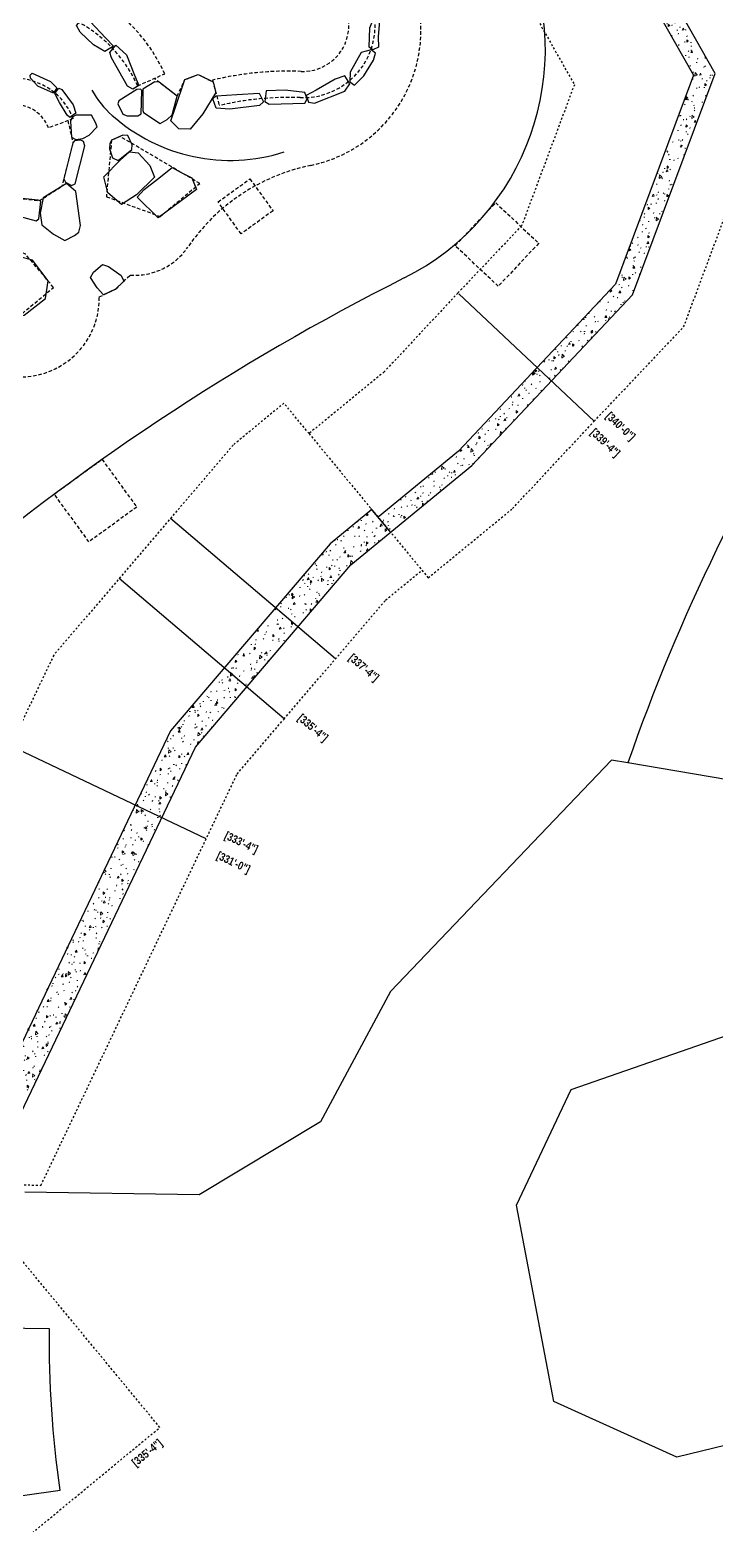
# Model space of a CAD drawing. Header units: feet. Extents: x -128 to 1593, y 35 to 1363.
# Drawn here: x 825.8 to 860.6, y 608.3 to 684.2 of the extents above; entities that cross this region are included whole.
import ezdxf

# ---------------------------------------------------------------- set-up
doc = ezdxf.new("R2010")
doc.units = ezdxf.units.FT
doc.header["$LTSCALE"] = 0.7
doc.header["$MEASUREMENT"] = 0
doc.linetypes.add('Dash', pattern=[0.25, 0.125, -0.125])
doc.linetypes.add('HIDDEN', pattern=[0.375, 0.25, -0.125])
for name, color, linetype in [('A-DETL', 250, 'Continuous'), ('A-WALL', 250, 'Continuous'), ('A-WALL-PATT', 250, 'Continuous'), ('G-ANNO-DIMS', 250, 'Continuous'), ('L-FOUNDATION-PLAY', 250, 'HIDDEN'), ('L-FOUNDATION-SPREAD', 250, 'HIDDEN'), ('L-PVMT', 250, 'Continuous'), ('L-STONE', 250, 'Continuous'), ('S-FNDN', 250, 'Dash'), ('S-FNDN-Steps', 6, 'Continuous')]:
    doc.layers.add(name, color=color, linetype=linetype)
doc.layers.add('L-NONPLOT', color=250, linetype='Continuous', plot=False)
doc.styles.add('Century Gothic_B', font='GOTHICB.TTF', dxfattribs={"width": 0.84, "height": 4.875})
pattern_1 = [(89.51715, (953.33415, 661.0426), (0.9492014, 0.652774), [0.12, -1.32]), (34.5172, (953.3341, 661.0426), (-0.937093, 0.787149), [0.096, -1.056]), (139.96815, (953.4133, 661.097), (0.01211, 1.439941), [0.102, -1.121833]), (85.7012, (953.1305, 661.2894), (1.485814, 0.882274), [0.18, -1.98]), (136.1532, (953.2544, 661.363), (0.161923, 2.153948), [0.153, -1.68275]), (30.7012, (953.1305, 661.2894), (0.161921, 2.153889), [0.144, -1.584]), (60.51715, (953.3049, 661.3295), (1.1466614, 0.110747), [0.12, -1.32]), (5.5172, (953.3049, 661.3295), (-0.437982, 1.142768), [0.096, -1.056]), (110.96815, (953.4004, 661.3388), (0.708689, 1.25353), [0.102, -1.121833]), (77.01715, (953.33415, 661.04256), (-0.3239408, 0.4232627), [0.0528, -0.9904167, 0.0528, -1.0191667, -1.06]), (77.01715, (953.33415, 661.04256), (-0.3239408, 0.4232627), [-2.1151667, 0.0528, -1.0071667]), (47.01715, (953.33415, 661.04256), (-0.0768742, 0.7546607), [0.0528, -0.5584167, 0.0528, -0.9664167, -0.404]), (47.01715, (953.33415, 661.04256), (-0.0768742, 0.7546607), [-1.6304167, 0.0528, -0.3511667]), (7.01715, (953.05887, 660.8155), (0.6818607, 0.515663), [0.0528, -0.3471667, 0.0528, -1.1951667, -1.656]), (7.01715, (953.05887, 660.8155), (0.6818607, 0.515663), [-1.648, 0.0528, -1.603167]), (357.01715, (952.93544, 660.7137), (0.6179143, 0.7173174), [0.0528, -0.4671667, 0.0528, -0.776, -1.176]), (357.01715, (952.93544, 660.7137), (0.6179143, 0.7173174), [-1.348833, 0.0528, -1.123167])]

msp = doc.modelspace()

# ---------------------------------------------------------------- hatches: boundary and pattern name
at = {"layer": 'A-WALL-PATT', "lineweight": 20}
h = msp.add_hatch(dxfattribs=at)
h.set_pattern_fill('FP1_1', color=256, scale=0.083333, angle=39.5171501, style=0, pattern_type=2)
h.set_pattern_definition(pattern_1)
h.paths.add_polyline_path([(860.144272, 680.781196), (860.601027, 682.004146), (855.181503, 691.576437), (854.311295, 691.083753), (859.501092, 681.91722)])
h = msp.add_hatch(dxfattribs=at)
h.set_pattern_fill('FP1_1', color=256, scale=0.083333, angle=39.5171501, style=0, pattern_type=2)
h.set_pattern_definition(pattern_1)
h.paths.add_polyline_path([(854.641367, 668.905429), (856.402469, 670.762611), (860.144272, 680.781196), (859.501092, 681.91722), (855.536855, 671.303075)])
h = msp.add_hatch(dxfattribs=at)
h.set_pattern_fill('FP1_1', color=256, scale=0.083333, angle=39.5171501, style=0, pattern_type=2)
h.set_pattern_definition(pattern_1)
h.paths.add_polyline_path([(852.271885, 666.406675), (854.641367, 668.905429), (855.536855, 671.303075), (851.543628, 667.091989)])
h = msp.add_hatch(dxfattribs=at)
h.set_pattern_fill('FP1_1', color=256, scale=0.083333, angle=39.5171501, style=0, pattern_type=2)
h.set_pattern_definition(pattern_1)
h.paths.add_polyline_path([(848.255952, 662.106273), (852.271885, 666.406675), (851.543628, 667.091989), (847.570311, 662.837222)])
h = msp.add_hatch(dxfattribs=at)
h.set_pattern_fill('FP1_1', color=256, scale=0.083333, angle=39.5171501, style=0, pattern_type=2)
h.set_pattern_definition(pattern_1)
h.paths.add_polyline_path([(848.255952, 662.106273), (847.570311, 662.837222), (843.48632, 659.485321), (844.120742, 658.712334), (845.915009, 660.184964)])
h = msp.add_hatch(dxfattribs=at)
h.set_pattern_fill('FP1_1', color=256, scale=0.083333, angle=39.5171501, style=0, pattern_type=2)
h.set_pattern_definition(pattern_1)
h.paths.add_polyline_path([(844.121215, 658.712722), (843.166751, 659.869873), (841.054702, 658.127773), (842.11037, 657.054098)])
h = msp.add_hatch(dxfattribs=at)
h.set_pattern_fill('FP1_1', color=256, scale=0.083333, angle=39.5171501, style=0, pattern_type=2)
h.set_pattern_definition(pattern_1)
h.paths.add_polyline_path([(839.408763, 653.889375), (842.11037, 657.054098), (841.054702, 658.127773), (838.267918, 654.863271)])
h = msp.add_hatch(dxfattribs=at)
h.set_pattern_fill('FP1_1', color=256, scale=0.083333, angle=39.5171501, style=0, pattern_type=2)
h.set_pattern_definition(pattern_1)
h.paths.add_polyline_path([(836.811705, 650.847123), (839.408763, 653.889375), (838.267918, 654.863271), (835.670861, 651.82102), (836.811078, 650.847659)])
h = msp.add_hatch(dxfattribs=at)
h.set_pattern_fill('FP1_1', color=256, scale=0.083333, angle=39.5171501, style=0, pattern_type=2)
h.set_pattern_definition(pattern_1)
h.paths.add_polyline_path([(834.214022, 647.80541), (836.811078, 650.847659), (835.670233, 651.821556), (832.944955, 648.629104)])
h = msp.add_hatch(dxfattribs=at)
h.set_pattern_fill('FP1_1', color=256, scale=0.083333, angle=39.5171501, style=0, pattern_type=2)
h.set_pattern_definition(pattern_1)
h.paths.add_polyline_path([(832.4928, 644.194426), (834.214022, 647.80541), (832.944955, 648.629104), (831.138757, 644.839848)])
h = msp.add_hatch(dxfattribs=at)
h.set_pattern_fill('FP1_1', color=256, scale=0.083333, angle=39.5171501, style=0, pattern_type=2)
h.set_pattern_definition(pattern_1)
h.paths.add_polyline_path([(824.824447, 628.106848), (832.4928, 644.194426), (831.138757, 644.839848), (823.152116, 628.167949)])

# ---------------------------------------------------------------- linework, layer by layer
at = {"layer": 'A-DETL'}
msp.add_lwpolyline([(827.343899, 610.076747, -0.0385994), (826.809434, 618.268771), (823.059704, 618.313811, 0.0385994), (823.631807, 609.544883)], format="xyb", close=True, dxfattribs=at)
at = {"layer": 'A-WALL'}
for p, q in [((844.080272, 658.764061), (843.124972, 659.920523)), ((835.6349, 651.866256), (835.634272, 651.866791)), ((836.775819, 650.893719), (836.776448, 650.893184))]:
    msp.add_line(p, q, dxfattribs=at)
msp.add_arc((837.571607, 650.198357), 0.999999, 139.50803867, 139.51383372, dxfattribs=at)
at = {"layer": 'L-FOUNDATION-PLAY'}
msp.add_lwpolyline([(836.533749, 673.86406), (835.361827, 675.484739), (836.982506, 676.65666), (838.154428, 675.035982)], close=True, dxfattribs=at)
at = {"layer": 'L-FOUNDATION-SPREAD'}
for p, q in [((831.285827, 681.379958), (832.655393, 681.991749)), ((833.679104, 681.695716), (834.358917, 681.961976)), ((834.358917, 681.961976), (835.108224, 681.578172)), ((833.286594, 680.853794), (833.679104, 681.695716)), ((828.007934, 679.714883), (826.761095, 679.242473)), ((827.74044, 679.613533), (827.995157, 678.493077)), ((827.995157, 678.493077), (827.438006, 676.281729)), ((826.298809, 675.550624), (827.438006, 676.281729)), ((824.932956, 675.717546), (826.298809, 675.550624)), ((830.162982, 671.055193), (830.909711, 671.770213)), ((829.335679, 670.667085), (830.162982, 671.055193))]:
    msp.add_line(p, q, dxfattribs=at)
msp.add_lwpolyline([(829.952861, 697.858249), (830.397763, 696.601332, -0.175216351), (833.542066, 696.580234, 0.396928374), (840.186231, 686.723092, -0.911910148), (839.584259, 682.115352, 0.068152768), (835.083567, 681.671636), (835.423784, 680.382022, -0.067637897), (839.533839, 680.782972, 0.911910148), (840.479794, 688.023706, -0.435677885), (835.077236, 697.30718, 0.227470072)], format="xyb", close=True, dxfattribs=at)
msp.add_lwpolyline([(833.286594, 680.853794), (832.127827, 681.756083)], dxfattribs=at)
for points in [[(829.958547, 678.61965), (829.698151, 675.752091), (832.42742, 674.748529), (834.438776, 676.425002), (830.403255, 678.803676)], [(847.402341, 673.258211), (849.457584, 675.443612), (851.642985, 673.388369), (849.587742, 671.202968)], [(821.231615, 673.142135), (824.584096, 669.119981), (827.010221, 671.142166), (825.594015, 672.841266), (822.38147, 674.046714)], [(827.046638, 660.652612), (829.47285, 662.417122), (831.23736, 659.990911), (828.811148, 658.2264)]]:
    msp.add_lwpolyline(points, close=True, dxfattribs=at)
for centre, radius, start, end in [((838.664868, 684.200367), 7, 281.60546735, 67.60721038), ((825.046692, 678.592909), 8.333333, 24.07052335, 74.72707009), ((825.046692, 678.592909), 6.833333, 24.07052335, 86.59785227), ((825.046692, 678.592909), 3.166667, 20.75100523, 267.73482275), ((825.046692, 678.592909), 1.833333, 20.75100523, 267.73482275), ((842.084782, 667.547914), 10, 101.60546735, 145.71257679), ((831.137341, 675.012232), 3.25, 265.98371153, 325.71257679), ((825.33371, 670.6022), 4.002466, 251.72206654, 0.92886776)]:
    msp.add_arc(centre, radius, start, end, dxfattribs=at)
at = {"layer": 'L-NONPLOT', "ltscale": 0.5}
msp.add_lwpolyline([(828.963032, 681.156256, 0.082644409), (829.992256, 679.877274, 0.265574366), (838.728509, 678.023382)], format="xyb", dxfattribs=at)
at = {"layer": 'L-PVMT', "flags": 128}
msp.add_lwpolyline([(862.840098, 645.863265), (856.173556, 647.004325)], dxfattribs=at)
at = {"layer": 'L-PVMT'}
msp.add_lwpolyline([(867.582022, 631.854276), (872.3573, 627.421463), (884.381278, 624.308671), (892.968747, 624.331238), (897.314633, 620.485041), (897.314633, 620.485041), (898.899239, 615.664644), (893.726108, 608.5094), (886.555561, 606.473741), (881.296672, 611.993993), (873.058297, 615.251075), (858.659216, 611.738735), (852.41176, 614.576859), (850.51566, 624.535787), (850.51566, 624.535787), (853.287343, 630.41958), (861.221845, 633.171725)], close=True, dxfattribs=at)
for centre, radius, start, end in [((838.978891, 683.239096), 13, 296.6827302, 24.11589023), ((898.253452, 565.296201), 119, 116.6827302, 130.55996333)]:
    msp.add_arc(centre, radius, start, end, dxfattribs=at)
at = {"layer": 'L-STONE'}
for points in [[(843.51047, 683.350429), (843.225441, 683.202373), (843.036439, 683.352206), (843.061568, 684.321252), (843.329843, 684.960701), (843.552782, 684.882233), (843.566606, 684.704868), (843.495865, 683.867913)], [(831.340878, 681.40455), (831.040296, 681.211598), (830.768473, 681.357637), (829.955009, 682.802098), (829.877913, 683.067164), (830.183754, 683.453209), (830.713726, 682.960436), (831.11829, 681.930216)], [(825.849727, 681.765225), (825.822242, 681.925606), (825.920976, 682.027201), (826.855892, 681.60053), (827.187, 681.273383), (827.015115, 681.004696), (826.223628, 681.362958)], [(833.195281, 680.241172), (833.679104, 681.695716), (834.358917, 681.961976), (835.108224, 681.578172), (835.247417, 681.050552), (834.586387, 679.963213), (833.952853, 679.177714), (833.380773, 679.19433), (832.973463, 679.605744)], [(839.844148, 680.896703), (839.957496, 680.557981), (840.260846, 680.501469), (841.799918, 681.117461), (842.056749, 681.490007), (841.795753, 681.884197), (841.307841, 681.716279), (840.347006, 681.166897)], [(827.082936, 680.998118), (827.27536, 681.255286), (827.428663, 681.199179), (828.007436, 680.423461), (828.142554, 679.994116), (827.837764, 679.778785), (827.700662, 679.896788), (827.320872, 680.538348)], [(830.335029, 680.620407), (830.283872, 680.470735), (830.533772, 679.944917), (830.748935, 679.866628), (831.287981, 679.861099), (831.463232, 679.967077), (831.501744, 681.144509), (831.424217, 681.216784), (831.244163, 681.202875)], [(831.55402, 680.128443), (831.576548, 680.032668), (832.434133, 679.464439), (832.777358, 679.664614), (833.043406, 679.909261), (833.286594, 680.853794), (832.375337, 681.563357), (832.162342, 681.592034), (831.550621, 681.20801)], [(837.812667, 681.131906), (837.730658, 680.591385), (837.958113, 680.452566), (839.761997, 680.495609), (839.885743, 680.719737), (839.775127, 681.04782), (838.769202, 681.159502)], [(837.449917, 681.007094), (837.666863, 680.565883), (837.459966, 680.378007), (835.969237, 680.199644), (835.276188, 680.245229), (835.097422, 680.723748), (835.267365, 680.870552), (836.315889, 680.933527)], [(828.137341, 678.66485), (828.493525, 678.710496), (828.823555, 678.876203), (829.219923, 679.306137), (829.140607, 679.511921), (828.945877, 679.885073), (828.150017, 679.890065), (827.965738, 679.782143), (827.87582, 679.581579), (827.932959, 678.772679)], [(829.871803, 678.454085), (829.846878, 678.18021), (830.005147, 677.724436), (830.300195, 677.582454), (830.979241, 678.148798), (831.000563, 678.383084), (830.779897, 678.860652), (830.529455, 678.883444), (829.958547, 678.61965)], [(827.534664, 676.665366), (827.625504, 676.494394), (827.932961, 676.320469), (828.111051, 676.409348), (828.594392, 678.334601), (828.527283, 678.559771), (828.401984, 678.62743), (828.073482, 678.594576), (827.995157, 678.493077)], [(830.875488, 678.02554), (831.304017, 677.975085), (831.901285, 677.33581), (832.139669, 676.74069), (831.230528, 675.85369), (830.456802, 675.359474), (829.772992, 675.948061), (829.566318, 676.762706), (830.391954, 677.601053)], [(833.027491, 677.233962), (833.484449, 676.981945), (834.033242, 676.709903), (834.271627, 676.114784), (832.327003, 674.687028), (831.263313, 675.731337), (831.621256, 676.120597), (832.294803, 676.644724)], [(826.412254, 674.32709), (827.018322, 673.851137), (827.57982, 673.532457), (828.082616, 673.776612), (828.296351, 673.947962), (828.385776, 674.284616), (828.145697, 676.011836), (827.663243, 676.426279), (826.486308, 675.699971), (826.332464, 674.915481)], [(826.139369, 674.521583), (826.258349, 674.626278), (826.365848, 675.518777), (826.23177, 675.582471), (825.253876, 675.678326), (824.921238, 675.421307), (824.809594, 674.963873), (825.065183, 674.819283)], [(825.519755, 669.743987), (826.605692, 670.584584), (826.745595, 671.475524), (825.950127, 672.53319), (825.353351, 672.681047), (823.443981, 671.175618), (823.456409, 670.153547), (824.120805, 669.58887)], [(829.228109, 671.132571), (828.888963, 671.640479), (829.034884, 671.926405), (829.502002, 672.302032), (829.80819, 672.211383), (830.442433, 671.743254), (830.581175, 671.455628), (830.162982, 671.055193), (829.546971, 670.766207)]]:
    msp.add_lwpolyline(points, close=True, dxfattribs=at)
for points in [[(830.063131, 683.392583), (829.61859, 683.125135), (829.047607, 683.462746), (828.373024, 684.111541), (828.182363, 684.442893), (828.360847, 684.659179), (828.875292, 684.644937), (829.664964, 683.808575), (830.063131, 683.392583)], [(842.048898, 681.58334), (842.287417, 681.416278), (842.758246, 681.883528), (843.253252, 682.677861), (843.356892, 683.045835), (843.130844, 683.211782), (842.635579, 683.071897), (842.074962, 682.067511), (842.048898, 681.58334)]]:
    msp.add_lwpolyline(points, dxfattribs=at)
at = {"layer": 'S-FNDN'}
msp.add_lwpolyline([(791.175804, 600.957453), (791.348944, 599.97286), (793.426623, 600.338218), (797.493139, 601.676801), (801.378798, 603.772811), (804.53924, 606.957628), (806.651929, 610.619009), (808.547236, 613.903657), (813.834126, 619.469697), (816.807282, 621.871721), (822.119079, 625.704025), (826.374485, 625.548546)], dxfattribs=at)
at = {"layer": 'S-FNDN-Steps'}
for p, q in [((841.318933, 652.277125), (832.947901, 659.412716)), ((838.721566, 649.235136), (830.350843, 656.370464)), ((834.758502, 643.137531), (824.825438, 647.86345))]:
    msp.add_line(p, q, dxfattribs=at)

# ---------------------------------------------------------------- texts
at = {"layer": 'G-ANNO-DIMS', "lineweight": 35, "char_height": 0.40625, "width": 2.26002121, "attachment_point": 1, "line_spacing_factor": 0.984502, "style": 'Century Gothic_B', "bg_fill": 3, "box_fill_scale": 1.25, "bg_fill_color": 9, "bg_fill_true_color": 13158600, "bg_fill_transparency": 0}
for s, insert, rotation in [('[339\'-4"]', (854.51088, 664.029), 317.00049391), ('[337\'-4"]', (842.22186, 652.584277), 319.55523842), ('[335\'-4"]', (839.6345, 649.526591), 319.55523842), ('[331\'-0"]', (835.425689, 642.526914), 334.55598835), ('[335\'-4"]', (830.934685, 611.558455), 39.55854634)]:
    msp.add_mtext(s, dxfattribs=dict(at, insert=insert, rotation=rotation))

# ---------------------------------------------------------------- next in the draw order: linework, layer by layer
at = {"layer": 'S-FNDN'}
msp.add_lwpolyline([(825.406277, 621.735021), (816.925561, 614.729491), (823.931091, 606.248775), (832.411807, 613.254305)], close=True, dxfattribs=at)
at = {"layer": 'S-FNDN-Steps'}
msp.add_line((854.464934, 664.35946), (847.59247, 670.817313), dxfattribs=at)

# ---------------------------------------------------------------- next in the draw order: texts
at = {"layer": 'G-ANNO-DIMS', "lineweight": 35, "char_height": 0.40625, "width": 2.26002121, "attachment_point": 1, "line_spacing_factor": 0.984502, "style": 'Century Gothic_B', "bg_fill": 3, "box_fill_scale": 1.25, "bg_fill_color": 9, "bg_fill_true_color": 13158600, "bg_fill_transparency": 0}
for s, insert, rotation in [('[340\'-0"]', (855.28929, 664.865604), 316.56248172), ('[333\'-4"]', (835.826186, 643.540224), 334.55598835)]:
    msp.add_mtext(s, dxfattribs=dict(at, insert=insert, rotation=rotation))

# ---------------------------------------------------------------- next in the draw order: linework, layer by layer
at = {"layer": 'A-WALL'}
for points in [[(855.181503, 691.576437), (854.311295, 691.083753), (859.501092, 681.91722), (855.536861, 671.303093), (847.569991, 662.836893), (843.487947, 659.481115), (843.169513, 659.866603), (841.055548, 658.128749), (832.944978, 648.629151), (823.894425, 629.641829), (822.591162, 629.689446), (821.836779, 660.314697), (808.724533, 672.711359), (795.530736, 685.172264), (766.580736, 684.346723), (747.557024, 664.203523), (762.374888, 650.207331), (762.378908, 650.203533)], [(824.824447, 628.106848), (834.214022, 647.80541), (842.11037, 657.054098), (848.254427, 662.105021), (856.403173, 670.764496), (860.601027, 682.004146), (855.181503, 691.576437)]]:
    msp.add_lwpolyline(points, dxfattribs=at)
at = {"layer": 'L-PVMT'}
msp.add_lwpolyline([(946.768901, 706.7393, 0.226185691), (881.428333, 685.944369, 0.121813741), (856.173556, 647.004325, 0.118713106)], format="xyb", dxfattribs=at)
msp.add_lwpolyline([(856.173556, 647.004325), (855.336733, 647.147557), (844.124429, 635.396229), (840.561212, 628.778694), (834.412814, 625.063145), (825.560121, 625.210628)], dxfattribs=at)
at = {"layer": 'S-FNDN'}
for points in [[(839.982453, 663.724776), (845.714262, 656.785994), (846.032418, 656.400276), (850.312877, 659.913427), (854.456659, 664.350733), (858.999311, 669.141219), (863.900834, 682.264924), (857.299444, 693.924697), (849.032465, 689.244199), (853.451447, 681.439128), (850.775978, 674.275627), (847.53821, 670.861216), (843.799281, 666.85744), (839.982453, 663.724776), (838.708721, 665.266724), (836.128253, 663.138252), (827.022946, 652.473641), (823.939786, 646.005423), (823.568312, 661.08595), (812.833599, 671.234829), (812.146598, 670.508172)], [(826.374485, 625.548546), (836.329133, 646.432587), (838.712485, 649.224498), (843.869718, 655.264561), (845.714262, 656.785994)]]:
    msp.add_lwpolyline(points, dxfattribs=at)

doc.saveas('drawing.dxf')
